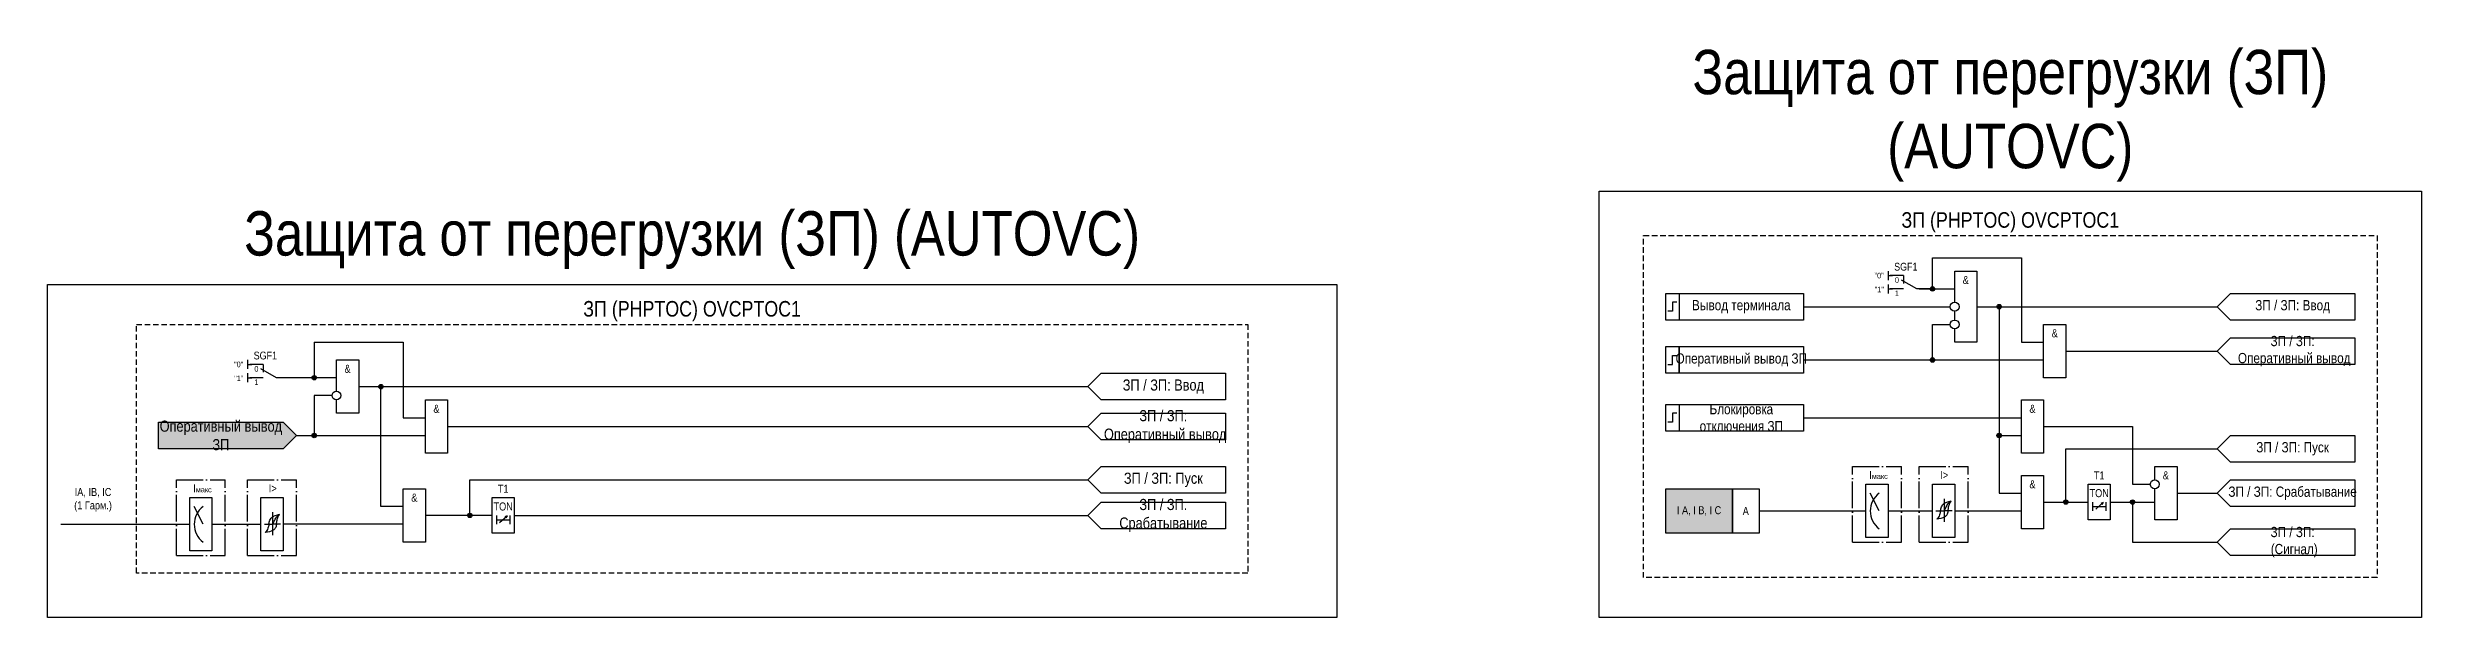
# Model space of a CAD drawing. Header units: millimetres. Extents: x -2076 to 320, y -6 to 128.
# Drawn here: x -2076 to -1542, y 0 to 128 of the extents above; entities that cross this region are included whole.
import ezdxf
from ezdxf.enums import TextEntityAlignment as Align

# ---------------------------------------------------------------- set-up
doc = ezdxf.new("R2010")
doc.units = ezdxf.units.MM
doc.linetypes.add('ACAD_ISO04W100', pattern=[30, 24, -3, 0, -3])
doc.linetypes.add('штриховая2', pattern=[0.375, 0.25, -0.125])
doc.layers.add('TEXT', color=7, linetype='Continuous', lineweight=25)
doc.layers.add('Основная', color=7, linetype='Continuous')
doc.styles.add('1.8_Gost_RD', font='ARIALN.TTF', dxfattribs={"height": 1.8})
doc.styles.add('2.5_Gost_RD', font='ARIALN.TTF', dxfattribs={"height": 2.5})
doc.styles.add('3.5_Gost_RD', font='ARIALN.TTF', dxfattribs={"height": 3.5})
doc.styles.add('Вывод', font='ARIALN.TTF', dxfattribs={"height": 2.5})
doc.styles.add('Компонент', font='ARIALN.TTF', dxfattribs={"height": 3.5})

# ---------------------------------------------------------------- blocks, each defined once
blk = doc.blocks.new('*U892')
at = {"layer": 'Основная', "linetype": 'ACAD_ISO04W100', "ltscale": 0.25}
for p, q in [((0, 0), (11, 0)), ((0, -17), (0, 0)), ((11, -17), (11, 0)), ((0, -17), (11, -17))]:
    blk.add_line(p, q, dxfattribs=at)
at = {"layer": 'Основная', "style": 'Компонент'}
blk.add_attdef('ОУ', text='', height=3.5, dxfattribs=at).set_placement((11, 0), align=Align.MIDDLE_CENTER)
blk = doc.blocks.new('Точка')
at = {"ltscale": 100}
h = blk.add_hatch(color=256, dxfattribs=at)
h.dxf.hatch_style = 1
edge = h.paths.add_edge_path()
edge.add_arc((0, 0), 0.5, 0, 360)
blk.add_circle((0, 0), 0.5, dxfattribs=at)
blk = doc.blocks.new('*U958')
at = {"layer": 'Основная', "color": 0}
blk.add_line((0, 0), (7, 4), dxfattribs=at)
at = {"layer": 'Основная', "ltscale": 0.35}
blk.add_line((6, 6), (6, 2.5), dxfattribs=at)
blk = doc.blocks.new('*U985')
at = {"layer": 'Основная', "color": 0}
for p, q in [((-3, 6), (-9, 6)), ((-3, 0), (-9, 0)), ((9, 0), (3, 0))]:
    blk.add_line(p, q, dxfattribs=at)
at = {"layer": 'Основная', "ltscale": 0.25, "xscale": -1}
blk.add_blockref('*U958', (3, 0), dxfattribs=at)
at = {"layer": 'Основная'}
for tag, height, style, p in [('ОУ', 3.5, 'Компонент', (-2, 10)), ('В1', 2.5, 'Вывод', (-14, 6)), ('В2', 2.5, 'Вывод', (-6, 4)), ('В3', 2.5, 'Вывод', (-6, -2))]:
    blk.add_attdef(tag, text='', height=height, dxfattribs=dict(at, style=style)).set_placement(p, align=Align.MIDDLE_CENTER)

msp = doc.modelspace()

# ---------------------------------------------------------------- hatches: boundary and pattern name
at = {"ltscale": 100, "true_color": 0x5496bb}
h = msp.add_hatch(color=153, dxfattribs=at)
h.dxf.hatch_style = 1
h.paths.add_polyline_path([(-2051, 44), (-2023, 44), (-2020, 41), (-2023, 38), (-2051, 38)])
at = {"ltscale": 100, "true_color": 0xf7941d}
h = msp.add_hatch(color=30, dxfattribs=at)
h.dxf.hatch_style = 1
h.paths.add_polyline_path([(-1712, 29), (-1697, 29), (-1697, 19), (-1712, 19)])

# ---------------------------------------------------------------- linework, layer by layer
at = {"ltscale": 100}
for p, q in [((-1662, 78), (-1662, 76)), ((-1662, 77), (-1661, 77)), ((-1662, 76), (-1662, 76)), ((-1662, 75), (-1662, 73)), ((-1662, 74), (-1661, 74)), ((-2031, 58), (-2031, 56)), ((-2031, 57), (-2030, 57)), ((-2031, 55), (-2031, 53)), ((-2031, 54), (-2030, 54)), ((-2028, 54), (-2029, 54)), ((-2011, 54), (-2024, 54)), ((-1839, 55), (-1842, 52)), ((-1839, 55), (-1811, 55)), ((-1811, 55), (-1811, 49)), ((-2001, 25), (-2001, 52)), ((-1842, 52), (-1839, 49)), ((-1811, 49), (-1839, 49)), ((-2051, 44), (-2023, 44)), ((-2023, 44), (-2020, 41)), ((-1986, 43), (-1842, 43)), ((-1839, 46), (-1842, 43)), ((-1842, 43), (-1839, 40)), ((-1839, 46), (-1811, 46)), ((-1811, 46), (-1811, 40)), ((-2023, 38), (-2051, 38)), ((-2020, 41), (-2023, 38)), ((-2020, 41), (-1991, 41)), ((-1811, 40), (-1839, 40)), ((-1839, 34), (-1842, 31)), ((-1839, 34), (-1811, 34)), ((-1811, 34), (-1811, 28)), ((-1981, 23), (-1981, 31)), ((-1981, 31), (-1842, 31)), ((-1842, 31), (-1839, 28)), ((-1811, 28), (-1839, 28)), ((-1996, 25), (-2001, 25)), ((-1976, 23), (-1991, 23)), ((-1971, 23), (-1842, 23)), ((-1839, 26), (-1842, 23)), ((-1842, 23), (-1839, 20)), ((-1839, 26), (-1811, 26)), ((-1811, 26), (-1811, 20)), ((-2073, 21), (-2044, 21)), ((-1996, 21), (-2023, 21)), ((-1811, 20), (-1839, 20))]:
    msp.add_line(p, q, dxfattribs=at)
at = {"color": 30, "ltscale": 100}
for p, q in [((-2016, 62), (-1996, 62)), ((-2016, 62), (-2016, 54)), ((-1996, 62), (-1996, 45)), ((-2012, 50), (-2016, 50)), ((-2016, 50), (-2016, 41)), ((-2006, 52), (-1842, 52)), ((-1996, 45), (-1991, 45))]:
    msp.add_line(p, q, dxfattribs=at)
at = {"color": 7, "ltscale": 100}
for p, q in [((-1664, 24), (-1666, 28)), ((-2041, 21), (-2043, 25)), ((-1974.29, 21.4), (-1972.62, 22.88)), ((-1972.62, 22.88), (-1973.14, 22.66)), ((-1972.62, 22.88), (-1972.88, 22.42)), ((-1651.21, 24), (-1649.4, 24)), ((-1647.58, 24), (-1649.4, 24)), ((-1615.29, 24.4), (-1613.62, 25.88)), ((-1613.62, 25.88), (-1614.14, 25.66)), ((-1613.62, 25.88), (-1613.88, 25.42)), ((-2039, 21), (-2028, 21)), ((-2027.21, 21), (-2025.4, 21)), ((-2023.58, 21), (-2025.4, 21))]:
    msp.add_line(p, q, dxfattribs=at)
for p, q in [((-1649.4, 26.72), (-1649.4, 21.52)), ((-2025.4, 23.72), (-2025.4, 18.52))]:
    msp.add_line(p, q)
at = {"color": 3, "ltscale": 100}
for points in [[(-1727, 96), (-1542, 96), (-1542, 0), (-1727, 0)], [(-2076, 75), (-1786, 75), (-1786, 0), (-2076, 0)]]:
    msp.add_lwpolyline(points, close=True, dxfattribs=at)
at = {"linetype": 'штриховая2', "ltscale": 5}
for points in [[(-1717, 86), (-1552, 86), (-1552, 9), (-1717, 9)], [(-2056, 66), (-1806, 66), (-1806, 10), (-2056, 10)]]:
    msp.add_lwpolyline(points, close=True, dxfattribs=at)
at = {"ltscale": 100}
for points in [[(-1655, 74), (-1652, 74), (-1652, 81), (-1632, 81), (-1632, 62), (-1627, 62)], [(-1647, 71), (-1647, 78), (-1642, 78), (-1642, 62), (-1647, 62), (-1647, 65)], [(-1681, 70), (-1648, 70)], [(-1655, 74), (-1647, 74)], [(-1642, 70), (-1588, 70)], [(-1642, 70), (-1637, 70), (-1637, 41), (-1632, 41)], [(-1642, 70), (-1637, 70), (-1637, 28), (-1632, 28)], [(-1681, 58), (-1652, 58), (-1652, 66), (-1648, 66)], [(-1647, 67), (-1647, 69)], [(-1622, 60), (-1588, 60)], [(-1681, 58), (-1627, 58)], [(-2051, 44), (-2023, 44), (-2020, 41), (-2023, 38), (-2051, 38), (-2051, 44)], [(-1681, 45), (-1632, 45)], [(-1627, 43), (-1607, 43), (-1607, 30), (-1603, 30)], [(-1627, 26), (-1622, 26), (-1622, 38), (-1588, 38)], [(-1602, 31), (-1602, 34), (-1597, 34), (-1597, 22), (-1602, 22), (-1602, 29)], [(-1597, 28), (-1588, 28)], [(-1975, 23), (-1975, 21)], [(-1975, 22), (-1972, 22)], [(-1972, 23), (-1972, 21)], [(-1691, 24), (-1667, 24)], [(-1662, 24), (-1652, 24)], [(-1647, 24), (-1632, 24)], [(-1627, 26), (-1617, 26)], [(-1616, 26), (-1616, 24)], [(-1616, 25), (-1613, 25)], [(-1613, 26), (-1613, 24)], [(-1612, 26), (-1602, 26)], [(-1612, 26), (-1607, 26), (-1607, 17), (-1588, 17)]]:
    msp.add_lwpolyline(points, dxfattribs=at)
for points in [[(-1712, 73), (-1709, 73), (-1709, 67), (-1712, 67)], [(-1712, 73), (-1681, 73), (-1681, 67), (-1712, 67)], [(-1585, 73), (-1557, 73), (-1557, 67), (-1585, 67), (-1588, 70)], [(-1627, 66), (-1622, 66), (-1622, 54), (-1627, 54)], [(-1712, 61), (-1709, 61), (-1709, 55), (-1712, 55)], [(-1709, 61), (-1681, 61), (-1681, 55), (-1709, 55)], [(-1585, 63), (-1557, 63), (-1557, 57), (-1585, 57), (-1588, 60)], [(-1991, 49), (-1986, 49), (-1986, 37), (-1991, 37)], [(-1632, 49), (-1627, 49), (-1627, 37), (-1632, 37)], [(-1712, 48), (-1709, 48), (-1709, 42), (-1712, 42)], [(-1712, 48), (-1681, 48), (-1681, 42), (-1712, 42)], [(-1585, 41), (-1557, 41), (-1557, 35), (-1585, 35), (-1588, 38)], [(-2044, 27), (-2039, 27), (-2039, 15), (-2044, 15)], [(-2028, 27), (-2023, 27), (-2023, 15), (-2028, 15)], [(-1996, 29), (-1991, 29), (-1991, 17), (-1996, 17)], [(-1976, 27), (-1971, 27), (-1971, 19), (-1976, 19)], [(-1712, 29), (-1697, 29), (-1697, 19), (-1712, 19)], [(-1697, 29), (-1691, 29), (-1691, 19), (-1697, 19)], [(-1667, 30), (-1662, 30), (-1662, 18), (-1667, 18)], [(-1652, 30), (-1647, 30), (-1647, 18), (-1652, 18)], [(-1632, 32), (-1627, 32), (-1627, 20), (-1632, 20)], [(-1617, 30), (-1612, 30), (-1612, 22), (-1617, 22)], [(-1585, 31), (-1557, 31), (-1557, 25), (-1585, 25), (-1588, 28)], [(-1585, 20), (-1557, 20), (-1557, 14), (-1585, 14), (-1588, 17)]]:
    msp.add_lwpolyline(points, close=True, dxfattribs=at)
at = {"lineweight": 30, "ltscale": 100}
for points in [[(-1709.5, 71), (-1710.5, 71), (-1710.5, 69), (-1711.5, 69)], [(-1711.5, 57), (-1710.5, 57), (-1710.5, 59), (-1709.5, 59)], [(-1709.5, 46), (-1710.5, 46), (-1710.5, 44), (-1711.5, 44)]]:
    msp.add_lwpolyline(points, dxfattribs=at)
at = {"color": 30, "ltscale": 100}
msp.add_lwpolyline([(-2011, 51), (-2011, 58), (-2006, 58), (-2006, 46), (-2011, 46), (-2011, 49)], dxfattribs=at)
for centre in [(-1647, 70), (-1647, 66)]:
    msp.add_circle(centre, 1)
at = {"color": 30}
msp.add_circle((-2011, 50), 1, dxfattribs=at)
at = {"ltscale": 100}
msp.add_circle((-1602, 30), 1, dxfattribs=at)
at = {"color": 7, "ltscale": 100}
for centre in [(-1661, 24), (-2038, 21)]:
    msp.add_arc(centre, 5, 126.8699, 233.1301, dxfattribs=at)
for points in [[(-2026.2, 20.92), (-2026.05, 21.71), (-2025.56, 22.54), (-2023.8, 23.26)], [(-2025.4, 21), (-2025, 21.72), (-2024.53, 22.6), (-2023.8, 23.26)], [(-2024.52, 20.92), (-2024.4, 21.71), (-2024.19, 22.54), (-2023.8, 23.26)], [(-1650.2, 23.92), (-1650.4, 23.13), (-1651, 22.12)], [(-1648.52, 23.92), (-1648.75, 23.13), (-1649.24, 22.67), (-1651, 22.12)], [(-1650.2, 23.92), (-1650.05, 24.71), (-1649.56, 25.54), (-1647.8, 26.26)], [(-1649.4, 24), (-1649, 24.72), (-1648.53, 25.6), (-1647.8, 26.26)], [(-1648.52, 23.92), (-1648.4, 24.71), (-1648.19, 25.54), (-1647.8, 26.26)], [(-2026.2, 20.92), (-2026.4, 20.13), (-2027, 19.12)], [(-2024.52, 20.92), (-2024.75, 20.13), (-2025.24, 19.67), (-2027, 19.12)]]:
    msp.add_spline(points, degree=3)

# ---------------------------------------------------------------- block references
at = {"ltscale": 100}
for p in [(-1652, 74), (-1637, 70), (-2016, 54), (-1652, 58), (-2001, 52), (-2016, 41), (-1637, 41), (-1981, 23), (-1622, 26), (-1607, 26)]:
    msp.add_blockref('Точка', p, dxfattribs=at)
at = {"layer": 'Основная', "ltscale": 0.25, "xscale": 0.5, "yscale": 0.5, "zscale": 0.5}
for p in [(-1657, 74), (-2026, 54)]:
    msp.add_blockref('*U985', p, dxfattribs=at).add_auto_attribs({'ОУ': 'SGF1', 'В1': '"0"', 'В2': '0', 'В3': '1'})
at = {"layer": 'Основная', "ltscale": 0.25}
for p in [(-1670, 34), (-1655, 34), (-2047, 31), (-2031, 31)]:
    msp.add_blockref('*U892', p, dxfattribs=at)

# ---------------------------------------------------------------- texts
at = {"color": 30, "ltscale": 100, "attachment_point": 5}
for s, insert, char_height, width, style in [('{\\C3;Защита от перегрузки (ЗП) (AUTOVC)}', (-1634.5, 113), 10, 185, '3.5_Gost_RD'), ('{\\C3;Защита от перегрузки (ЗП) (AUTOVC)}', (-1931, 85), 10, 290, '3.5_Gost_RD'), ('ЗП (РHPTOC) {\\C6;OVCРTOC1}', (-1634.5, 89), 3.5, 165, '3.5_Gost_RD'), ('ЗП (РHPTOC) {\\C6;OVCРTOC1}', (-1931, 69), 3.5, 250, '3.5_Gost_RD'), ('&', (-2008.5, 56), 1.8, 5, '2.5_Gost_RD')]:
    msp.add_mtext(s, dxfattribs=dict(at, insert=insert, char_height=char_height, width=width, style=style))
at = {"ltscale": 100, "attachment_point": 5}
for s, insert, char_height, width, style in [('&', (-1644.5, 76), 1.8, 5, '2.5_Gost_RD'), ('ЗП / ЗП: Ввод', (-1571, 70), 2.3, 28, '2.5_Gost_RD'), ('&', (-1624.5, 64), 1.8, 5, '2.5_Gost_RD'), ('ЗП / ЗП:\\P Оперативный вывод', (-1571, 60), 2.3, 28, '2.5_Gost_RD'), ('ЗП / ЗП: Ввод', (-1825, 52), 2.5, 28, '2.5_Gost_RD'), ('&', (-1988.5, 47), 1.8, 5, '2.5_Gost_RD'), ('ЗП / ЗП:\\P Оперативный вывод', (-1825, 43), 2.5, 30.44, '2.5_Gost_RD'), ('&', (-1629.5, 47), 1.8, 5, '2.5_Gost_RD'), ('T1', (-1614.5, 32), 1.8, 5, '2.5_Gost_RD'), ('&', (-1599.5, 32), 1.8, 5, '2.5_Gost_RD'), ('IA, IB, IC^J(1 Гарм.)', (-2065.75, 26.5), 1.8, 14.5, '1.8_Gost_RD'), ('&', (-1993.5, 27), 1.8, 5, '2.5_Gost_RD'), ('T1', (-1973.5, 29), 1.8, 5, '2.5_Gost_RD'), ('&', (-1629.5, 30), 1.8, 5, '2.5_Gost_RD'), ('TON', (-1614.5, 28), 1.8, 5, '2.5_Gost_RD'), ('TON', (-1973.5, 25), 1.8, 5, '2.5_Gost_RD'), ('I A, I B, I C', (-1704.5, 24), 1.8, 15, '1.8_Gost_RD'), ('А', (-1694, 24), 1.8, 6, '1.8_Gost_RD'), ('ЗП / ЗП:^J (Сигнал)', (-1571, 17), 2.3, 28, '2.5_Gost_RD')]:
    msp.add_mtext(s, dxfattribs=dict(at, insert=insert, char_height=char_height, width=width, style=style))
at = {"ltscale": 100, "char_height": 1.25, "attachment_point": 1, "style": '3.5_Gost_RD'}
for insert in [(-1665, 74.5), (-2034, 54.5)]:
    msp.add_mtext_dynamic_manual_height_columns('"1"', width=2, gutter_width=17.5, heights=[0], dxfattribs=dict(at, insert=insert))
at = {"color": 0, "ltscale": 100, "width": 28, "attachment_point": 5, "style": '2.5_Gost_RD'}
for s, insert, char_height in [('{\\C256;Блокировка отключения ЗП}', (-1695, 45), 2.3), ('{\\C256;Оперативный вывод ЗП}', (-2037, 41), 2.5), ('{\\C256;ЗП / ЗП: Пуск}', (-1571, 38), 2.3), ('{\\C256;ЗП / ЗП: Пуск}', (-1825, 31), 2.5), ('{\\C256;ЗП / ЗП: Срабатывание}', (-1825, 23), 2.5), ('{\\C256;ЗП / ЗП: Срабатывание}', (-1571, 28), 2.3)]:
    msp.add_mtext(s, dxfattribs=dict(at, insert=insert, char_height=char_height))
at = {"color": 7, "ltscale": 100, "char_height": 1.8, "attachment_point": 1, "style": '1.8_Gost_RD'}
for s, insert in [('\\pi2.7859;I{\\H0.66667x;макс}', (-1669, 33)), ('\\pi4.7676;I>', (-1655, 33)), ('\\pi2.7859;I{\\H0.66667x;макс}', (-2046, 30)), ('\\pi4.7676;I>', (-2031, 30))]:
    msp.add_mtext_dynamic_manual_height_columns(s, width=11, gutter_width=17.5, heights=[0], dxfattribs=dict(at, insert=insert))
at = {"layer": 'TEXT', "color": 0, "ltscale": 100, "insert": (-1695, 70), "char_height": 2.3, "width": 28, "attachment_point": 5, "style": '2.5_Gost_RD'}
msp.add_mtext('{\\C256;Вывод терминала}', dxfattribs=at)
at = {"layer": 'TEXT', "color": 156, "ltscale": 100, "true_color": 0x1e4973, "insert": (-1695, 58), "char_height": 2.3, "width": 28, "attachment_point": 5, "style": '2.5_Gost_RD'}
msp.add_mtext('{\\C256;Оперативный вывод ЗП}', dxfattribs=at)

doc.saveas('drawing.dxf')
